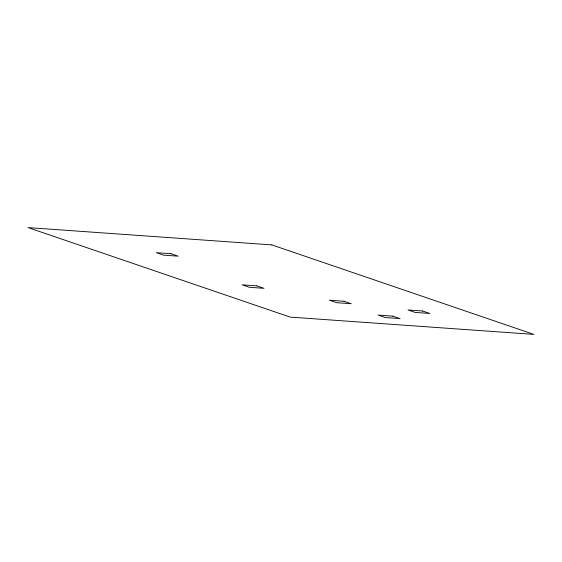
<?xml version="1.0" encoding="UTF-8"?>
<svg xmlns="http://www.w3.org/2000/svg" width="562" height="562" viewBox="0 0 562 562"><rect width="100%" height="100%" fill="white"/><g stroke="black" fill="none" stroke-linecap="round" stroke-linejoin="round"><path stroke-width="0.84" d="M271.825 244.899L28.1 227.603L290.175 317.101L533.9 334.397L271.825 244.899M170.96 253.708L156.334 252.675L163.542 255.134L178.168 256.174L170.96 253.708M256.799 285.868L242.18 284.829L249.388 287.287L264.007 288.327L256.799 285.868M344.028 301.26L329.402 300.22L336.61 302.686L351.236 303.726L344.028 301.26M422.631 311.004L408.005 309.964L415.213 312.423L429.839 313.463L422.631 311.004M392.838 316.146L378.212 315.106L385.42 317.565L400.046 318.605L392.838 316.146"/></g></svg>
